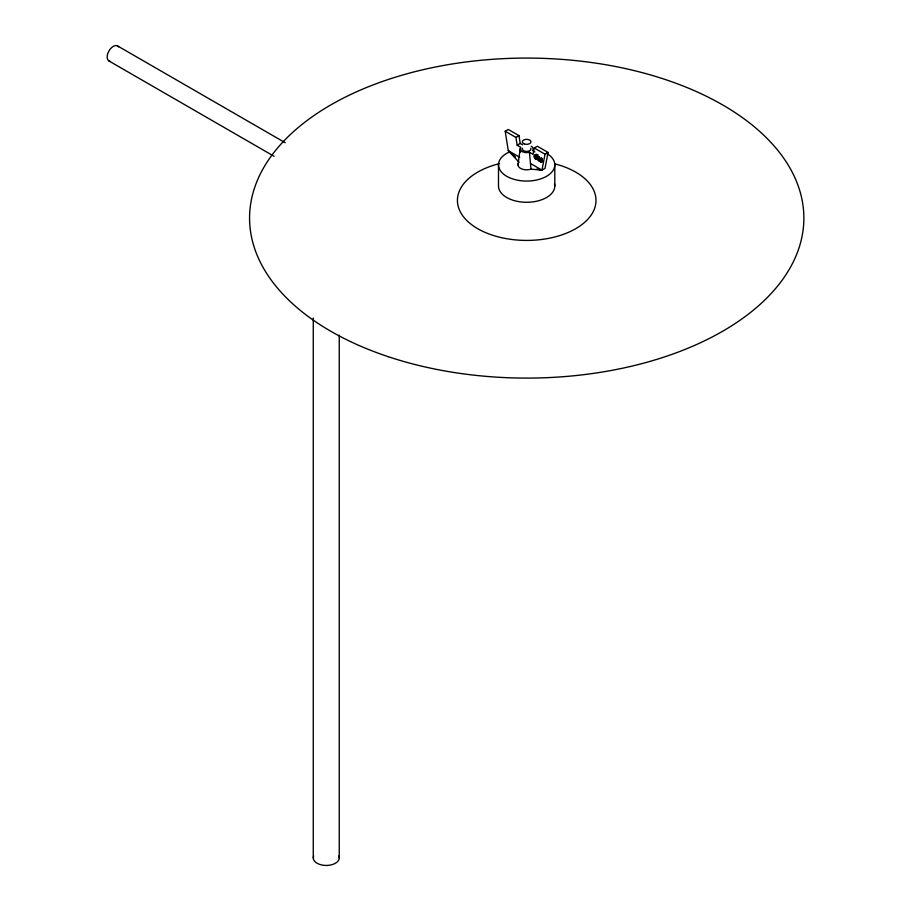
<?xml version="1.0" encoding="UTF-8"?>
<svg xmlns="http://www.w3.org/2000/svg" width="911" height="911" viewBox="0 0 911 911"><rect width="100%" height="100%" fill="white"/><g stroke="black" fill="none" stroke-linecap="round" stroke-linejoin="round"><path stroke-width="1.37" d="M313.27 857.946L313.27 318.053M339.245 857.946L339.245 335.111M539.164 156.977L539.153 159.676L539.164 156.977L537.934 156.271L537.547 158.867A1.811 1.048 60 0 0 538.378 160.643A1.811 1.048 60 0 0 539.745 161.088A1.811 1.048 60 0 0 541.111 162.215A1.811 1.048 60 0 0 541.943 161.406L541.943 159.026L541.1 158.093L542.33 158.799L542.33 161.179A1.811 1.048 60 0 1 541.498 161.999A1.811 1.048 60 0 1 540.132 160.86A1.811 1.048 60 0 1 539.244 160.791M520.261 152.296L520.682 148.561M517.983 164.811L520.147 148.903M518.279 163.524A8.666 4.999 0 0 0 521.365 168.786A8.666 4.999 0 0 0 530.965 169.15L541.954 170.118L545.017 168.353L548.069 152.444L537.353 146.25L534.29 148.015L533.072 154.38L529.405 152.274L528.323 152.524A6.491 3.746 0 0 1 520.363 147.935L520.819 147.309L517.152 145.191L515.922 137.413L505.206 131.23L508.27 129.453L518.985 135.648L520.204 143.426L522.652 144.838M536.704 169.104L541.954 170.118L545.017 154.21L548.069 152.444M515.922 137.413L518.985 135.648M517.152 145.191L520.204 143.426M536.385 156.92C534.245 159.083 535.622 153.014 537.718 154.813L537.718 156.851M535.998 157.136L535.953 155.098A2.334 1.344 60 0 0 534.427 156.259M536.112 154.335L537.718 154.813M534.29 148.015L545.017 154.21M534.905 151.909L532.468 150.497L532.912 149.871A6.491 3.746 0 0 0 531.238 146.25M537.547 156.487L538.777 157.193M519.714 157.284L508.27 150.668L505.206 131.23M529.405 152.274L530.498 163.513L541.954 170.118M117.587 45.937L285.211 142.72M108.933 60.946L274.086 156.293M535.998 155.599L535.577 155.314A2.334 1.344 60 0 0 534.051 156.225A2.334 1.344 60 0 0 535.383 158.981L535.816 159.254A2.334 1.344 60 0 0 537.331 158.093L537.331 155.041M515.41 156.863L508.27 150.668L519.145 162.317M530.498 163.513L530.965 169.15M541.1 158.093C541.396 164.31 540.519 156.293 539.414 159.493C539.551 156.635 541.487 164.652 540.713 158.32M554.788 164.811L554.788 186.026M498.488 164.811L498.488 186.026A28.15 16.25 0 0 0 528.482 202.242A28.15 16.25 0 0 0 554.548 183.908M555.163 163.934A69.282 40.004 0 0 1 580.967 225.29A69.282 40.004 0 0 1 471.602 224.653A69.282 40.004 0 0 1 499.558 163.604M530.817 148.254A4.327 2.505 0 0 1 526.638 151.408A4.327 2.505 0 0 1 522.458 148.254M537.319 159.026A2.334 1.344 60 0 1 536.192 159.038L535.77 158.753A2.334 1.344 60 0 1 534.711 157.352M546.543 153.321A28.15 16.25 0 0 1 545.473 176.893A28.15 16.25 0 0 1 504.762 175.037A28.15 16.25 0 0 1 510.103 151.67M110.197 61.333A8.666 4.999 -60 0 1 108.933 50.936A8.666 4.999 -60 0 1 118.567 46.848M538.765 160.427A1.811 1.048 60 0 1 538.344 159.892M338.812 856.01A12.993 7.504 0 0 1 326.263 865.45A12.993 7.504 0 0 1 313.714 856.01M388.143 356.656A277.149 160.006 0 0 0 803.866 218.093A277.149 160.006 0 0 0 388.143 79.519A277.149 160.006 0 0 0 388.143 356.656M524.474 143.995A4.327 2.505 0 0 0 530.965 141.831A4.327 2.505 0 0 0 524.474 139.668A4.327 2.505 0 0 0 524.474 143.995"/></g></svg>
